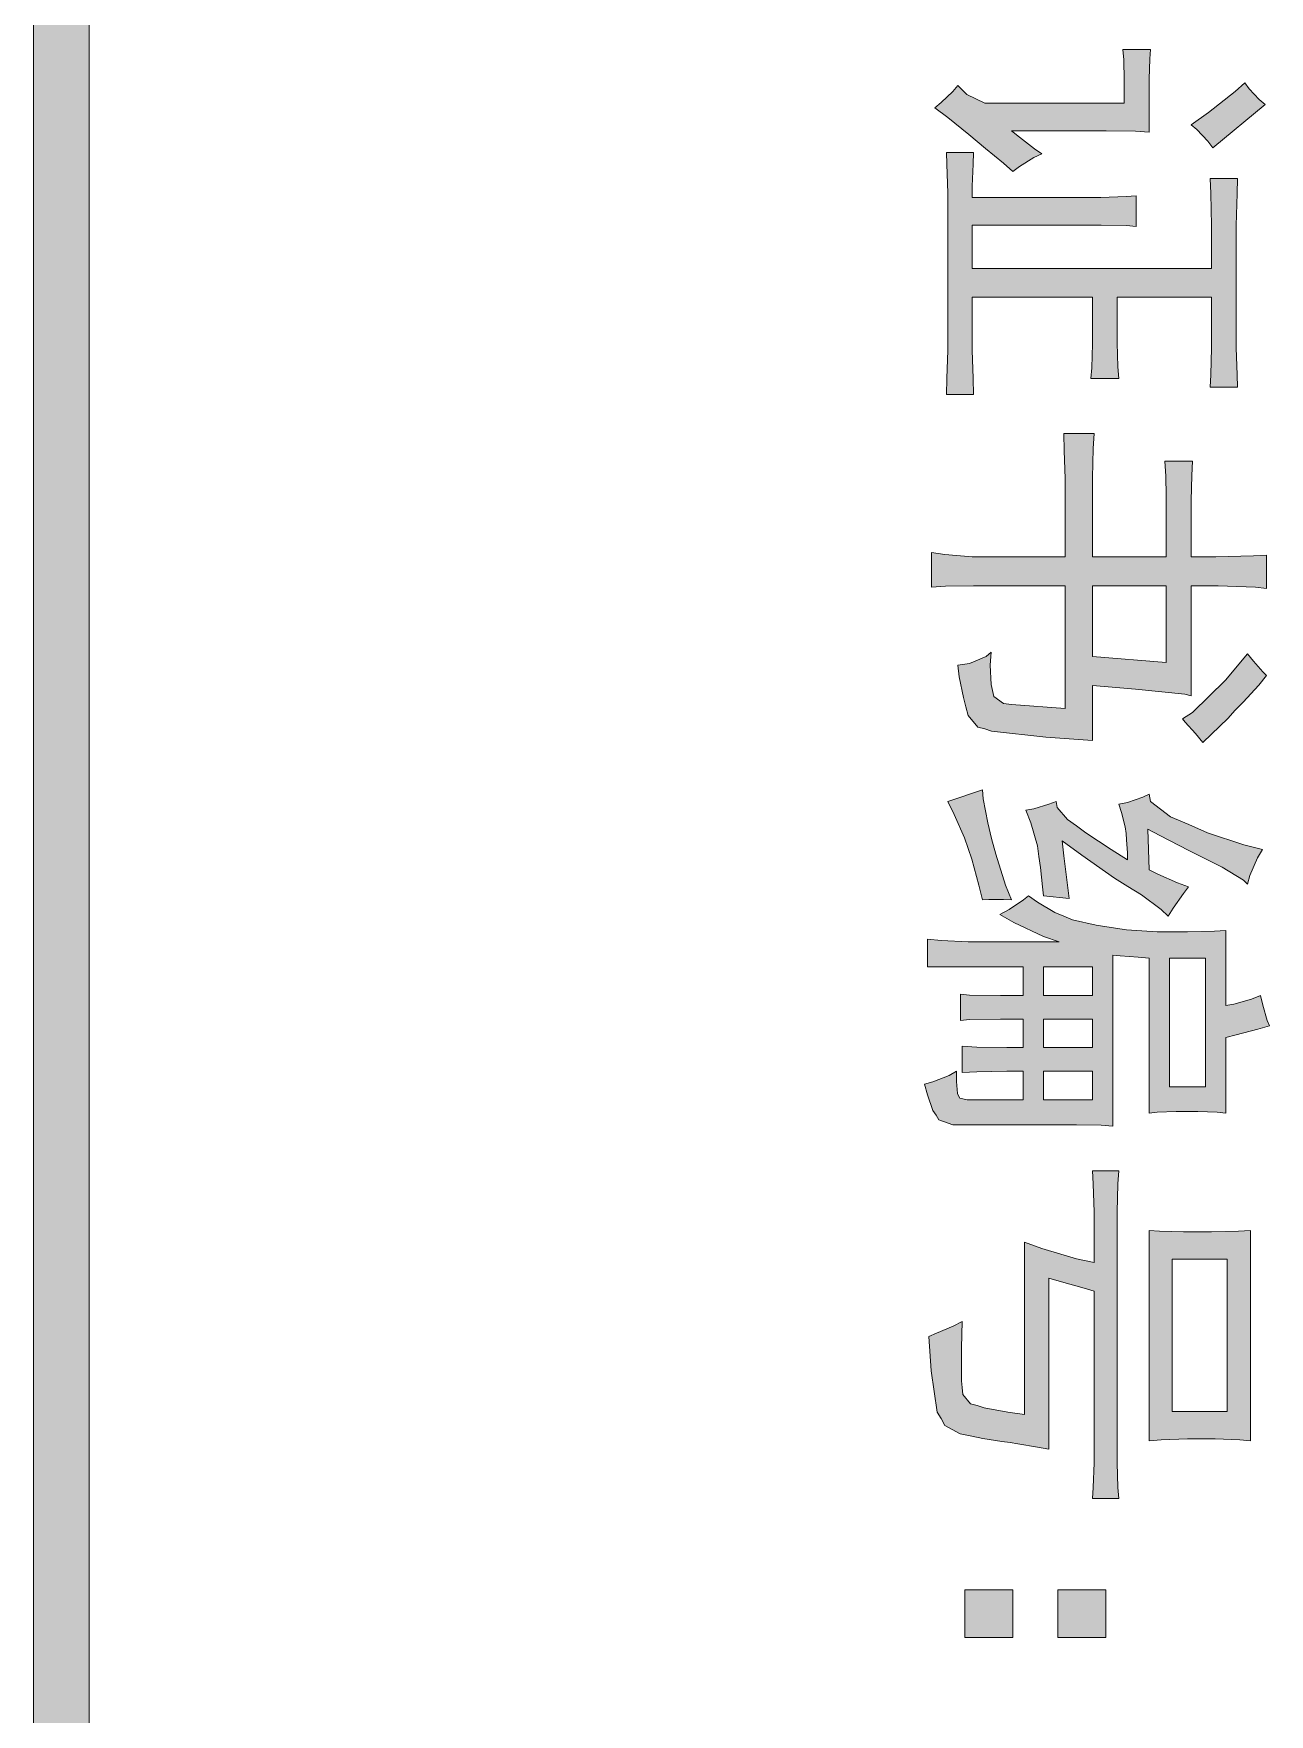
# Model space of a CAD drawing. Header units: millimetres. Extents: x 117 to 78452272, y 10 to 169749766.
# Drawn here: x 78440121 to 78441273, y 169652331 to 169653899 of the extents above; entities that cross this region are included whole.
import ezdxf

# ---------------------------------------------------------------- set-up
doc = ezdxf.new("R2010")
doc.units = ezdxf.units.MM

msp = doc.modelspace()

# ---------------------------------------------------------------- hatches: boundary and pattern name
h = msp.add_hatch(color=0)
h.dxf.hatch_style = 2
h.paths.add_polyline_path([(78440172.786, 169649677.669), (78440121.076, 169649677.669), (78440121.076, 169655684.228), (78440172.786, 169655684.228)])
h = msp.add_hatch(color=0)
h.dxf.hatch_style = 2
h.paths.add_polyline_path([(78440982.911, 169653850.243), (78440991.099, 169653842.056), (78441007.904, 169653833.869), (78441016.523, 169653833.869), (78441138.041, 169653833.869), (78441138.041, 169653845.934), (78441138.041, 169653855.415), (78441137.61, 169653874.375), (78441136.749, 169653883.855), (78441162.604, 169653883.855), (78441161.742, 169653875.237), (78441161.311, 169653856.276), (78441161.311, 169653845.934), (78441161.311, 169653806.721), (78441148.383, 169653807.583), (78441121.236, 169653808.014), (78441107.015, 169653808.014), (78441032.898, 169653808.014), (78441040.223, 169653801.981), (78441054.443, 169653791.208), (78441061.338, 169653786.468), (78441053.582, 169653783.02), (78441040.223, 169653774.833), (78441034.19, 169653770.093), (78441025.572, 169653777.849), (78441008.766, 169653791.639), (78441001.01, 169653798.102), (78440993.253, 169653804.566), (78440973.431, 169653820.51), (78440961.365, 169653829.559), (78440967.398, 169653834.3), (78440978.171, 169653844.642)])
h = msp.add_hatch(color=0)
h.dxf.hatch_style = 2
h.paths.add_polyline_path([(78441200.524, 169653813.615), (78441216.468, 169653825.25), (78441241.462, 169653844.642), (78441250.511, 169653852.829), (78441254.389, 169653847.227), (78441263.869, 169653837.316), (78441269.471, 169653832.576), (78441220.778, 169653792.07), (78441216.037, 169653798.533), (78441205.695, 169653809.306)])
h = msp.add_hatch(color=0)
h.dxf.hatch_style = 2
h.paths.add_polyline_path([(78441242.323, 169653618.841), (78441242.323, 169653605.482), (78441243.185, 169653580.489), (78441243.616, 169653568.854), (78441218.192, 169653568.854), (78441218.623, 169653580.489), (78441219.485, 169653605.482), (78441219.485, 169653618.841), (78441219.485, 169653652.883), (78441131.578, 169653652.883), (78441131.578, 169653621.426), (78441131.578, 169653610.222), (78441132.009, 169653587.815), (78441132.87, 169653577.042), (78441107.015, 169653577.042), (78441107.877, 169653586.953), (78441108.308, 169653609.361), (78441108.308, 169653621.426), (78441108.308, 169653652.883), (78440996.27, 169653652.883), (78440996.27, 169653614.963), (78440996.27, 169653603.328), (78440997.131, 169653577.042), (78440997.562, 169653561.96), (78440972.138, 169653561.96), (78440972.569, 169653577.042), (78440973.431, 169653603.328), (78440973.431, 169653614.963), (78440973.431, 169653733.896), (78440973.431, 169653749.84), (78440972.569, 169653776.987), (78440972.138, 169653787.761), (78440997.562, 169653787.761), (78440997.131, 169653776.987), (78440996.27, 169653756.303), (78440996.27, 169653745.961), (78441101.844, 169653745.961), (78441116.065, 169653745.961), (78441139.765, 169653746.823), (78441149.245, 169653747.254), (78441149.245, 169653718.814), (78441140.196, 169653719.676), (78441116.496, 169653720.106), (78441101.844, 169653720.106), (78440996.27, 169653720.106), (78440996.27, 169653679.6), (78441219.485, 169653679.6), (78441219.485, 169653704.162), (78441219.485, 169653719.676), (78441218.623, 169653749.409), (78441218.192, 169653763.629), (78441243.616, 169653763.629), (78441243.185, 169653749.409), (78441242.323, 169653719.676), (78441242.323, 169653704.162)])
h = msp.add_hatch(color=0)
h.paths.add_polyline_path([(78441200.524, 169653410.708), (78441223.363, 169653410.708), (78441258.698, 169653411.57), (78441270.764, 169653412), (78441270.764, 169653380.974), (78441260.422, 169653382.267), (78441225.518, 169653383.56), (78441200.524, 169653383.56), (78441200.524, 169653281.002), (78441194.492, 169653282.294), (78441148.383, 169653287.034), (78441108.308, 169653290.482), (78441108.308, 169653239.202), (78441064.785, 169653242.219), (78441014.368, 169653247.821), (78441007.904, 169653249.975), (78441001.441, 169653251.699), (78440992.391, 169653262.472), (78440990.237, 169653270.659), (78440988.082, 169653279.278), (78440984.204, 169653298.669), (78440982.911, 169653309.442), (78440993.684, 169653311.166), (78441009.197, 169653317.629), (78441013.937, 169653321.508), (78441013.075, 169653309.442), (78441013.937, 169653291.344), (78441015.23, 169653285.742), (78441016.523, 169653280.14), (78441025.572, 169653273.676), (78441032.898, 169653272.814), (78441082.884, 169653268.936), (78441082.884, 169653383.56), (78441011.352, 169653383.56), (78440997.562, 169653383.56), (78440971.276, 169653383.129), (78440958.349, 169653382.267), (78440958.349, 169653414.586), (78440970.845, 169653412.862), (78440996.27, 169653410.708), (78441009.628, 169653410.708), (78441082.884, 169653410.708), (78441082.884, 169653474.052), (78441082.884, 169653483.533), (78441082.022, 169653509.388), (78441081.591, 169653525.763), (78441110.032, 169653525.763), (78441109.17, 169653511.542), (78441108.308, 169653484.395), (78441108.308, 169653471.467), (78441108.308, 169653410.708), (78441177.255, 169653410.708), (78441177.255, 169653463.28), (78441177.255, 169653467.589), (78441176.824, 169653485.687), (78441175.962, 169653499.908), (78441201.817, 169653499.908), (78441200.955, 169653486.549), (78441200.524, 169653463.28), (78441200.524, 169653453.799)])
h.paths.add_polyline_path([(78441108.308, 169653317.629), (78441177.255, 169653312.028), (78441177.255, 169653383.56), (78441108.308, 169653383.56)])
h = msp.add_hatch(color=0)
h.dxf.hatch_style = 2
h.paths.add_polyline_path([(78441270.764, 169653299.962), (78441263.438, 169653290.913), (78441248.787, 169653274.969), (78441241.462, 169653267.643), (78441234.567, 169653259.887), (78441219.485, 169653245.235), (78441211.297, 169653237.479), (78441204.403, 169653245.666), (78441194.923, 169653256.439), (78441192.337, 169653259.456), (78441201.817, 169653265.488), (78441232.412, 169653295.653), (78441253.096, 169653320.215), (78441258.698, 169653313.32), (78441267.317, 169653303.409)])
h = msp.add_hatch(color=0)
h.dxf.hatch_style = 2
h.paths.add_polyline_path([(78441032.898, 169653090.536), (78441025.572, 169653090.967), (78441011.783, 169653090.967), (78441005.75, 169653090.536), (78441002.302, 169653104.325), (78440995.839, 169653128.457), (78440992.391, 169653138.368), (78440988.944, 169653148.279), (78440979.464, 169653170.256), (78440973.431, 169653182.321), (78441005.75, 169653193.094), (78441006.612, 169653184.907), (78441010.921, 169653162.499), (78441014.368, 169653147.848), (78441018.246, 169653133.197), (78441027.296, 169653104.325)])
h = msp.add_hatch(color=0)
h.dxf.hatch_style = 2
h.paths.add_polyline_path([(78441253.096, 169653105.187), (78441249.218, 169653109.065), (78441229.396, 169653121.131), (78441213.883, 169653128.888), (78441198.37, 169653136.644), (78441171.222, 169653150.433), (78441160.018, 169653156.466), (78441161.311, 169653118.546), (78441169.498, 169653114.667), (78441187.597, 169653106.48), (78441197.939, 169653102.602), (78441193.199, 169653096.569), (78441183.719, 169653082.779), (78441178.979, 169653075.454), (78441172.515, 169653081.487), (78441153.985, 169653095.276), (78441141.489, 169653103.033), (78441128.992, 169653110.789), (78441098.397, 169653132.335), (78441080.298, 169653145.693), (78441081.591, 169653131.473), (78441085.039, 169653104.325), (78441086.762, 169653091.829), (78441062.631, 169653094.414), (78441061.769, 169653102.602), (78441060.045, 169653120.7), (78441058.322, 169653131.042), (78441057.029, 169653140.953), (78441050.996, 169653162.499), (78441046.256, 169653174.134), (78441053.582, 169653175.427), (78441067.802, 169653179.736), (78441074.697, 169653182.321), (78441075.558, 169653176.719), (78441085.039, 169653165.516), (78441093.657, 169653159.483), (78441102.275, 169653153.019), (78441125.976, 169653137.506), (78441141.058, 169653128.026), (78441141.058, 169653134.489), (78441140.196, 169653146.555), (78441139.765, 169653152.588), (78441138.903, 169653158.621), (78441135.456, 169653171.979), (78441132.87, 169653179.736), (78441141.058, 169653181.46), (78441155.278, 169653186.2), (78441161.311, 169653189.216), (78441162.604, 169653182.321), (78441181.133, 169653168.101), (78441198.37, 169653160.776), (78441215.607, 169653153.019), (78441249.649, 169653141.815), (78441266.886, 169653137.506), (78441262.146, 169653129.749), (78441255.251, 169653113.375)])
h = msp.add_hatch(color=0)
h.paths.add_polyline_path([(78441273.349, 169652972.896), (78441262.577, 169652969.879), (78441242.323, 169652964.708), (78441232.843, 169652962.123), (78441232.843, 169652891.452), (78441224.656, 169652892.314), (78441206.557, 169652893.176), (78441196.215, 169652893.176), (78441186.304, 169652893.176), (78441168.637, 169652892.314), (78441161.311, 169652891.452), (78441161.311, 169653036.24), (78441150.969, 169653037.102), (78441134.163, 169653038.395), (78441127.269, 169653038.826), (78441127.269, 169652879.386), (78441116.496, 169652880.248), (78441093.657, 169652880.679), (78441081.591, 169652880.679), (78440988.082, 169652880.679), (78440978.171, 169652880.679), (78440965.243, 169652885.419), (78440962.658, 169652889.728), (78440959.642, 169652894.038), (78440954.471, 169652908.689), (78440951.885, 169652918.6), (78440959.642, 169652920.755), (78440974.724, 169652926.787), (78440981.618, 169652930.666), (78440981.618, 169652921.185), (78440982.48, 169652909.982), (78440983.342, 169652907.827), (78440984.635, 169652905.672), (78440991.53, 169652903.949), (78440997.562, 169652903.949), (78441043.671, 169652903.949), (78441043.671, 169652930.666), (78441028.588, 169652930.666), (78441000.579, 169652930.235), (78440986.789, 169652929.373), (78440986.789, 169652953.935), (78441000.579, 169652953.073), (78441028.588, 169652952.642), (78441043.671, 169652952.642), (78441043.671, 169652979.359), (78441022.556, 169652979.359), (78440993.684, 169652978.928), (78440985.497, 169652978.066), (78440985.497, 169653002.629), (78440993.684, 169653001.767), (78441022.556, 169653001.336), (78441043.671, 169653001.336), (78441043.671, 169653028.053), (78440954.471, 169653028.053), (78440954.471, 169653053.908), (78440967.398, 169653052.615), (78440992.391, 169653051.322), (78441004.457, 169653051.322), (78441077.282, 169653051.322), (78441062.631, 169653056.494), (78441035.052, 169653069.421), (78441022.125, 169653076.747), (78441030.743, 169653081.487), (78441044.101, 169653090.536), (78441048.841, 169653094.414), (78441057.029, 169653088.381), (78441073.404, 169653078.901), (78441081.591, 169653075.454), (78441089.779, 169653072.007), (78441111.755, 169653066.835), (78441125.976, 169653064.681), (78441140.196, 169653062.526), (78441168.637, 169653060.803), (78441182.857, 169653060.803), (78441197.077, 169653060.803), (78441222.07, 169653061.234), (78441232.843, 169653062.095), (78441232.843, 169652991.856), (78441240.169, 169652993.149), (78441256.544, 169652997.889), (78441265.162, 169653001.336), (78441267.317, 169652992.287), (78441271.195, 169652978.066)])
h.paths.add_polyline_path([(78441180.271, 169652916.014), (78441213.883, 169652916.014), (78441213.883, 169653036.24), (78441180.271, 169653036.24)])
h.paths.add_polyline_path([(78441062.631, 169652952.642), (78441108.308, 169652952.642), (78441108.308, 169652979.359), (78441062.631, 169652979.359)])
h.paths.add_polyline_path([(78441062.631, 169652903.949), (78441108.308, 169652903.949), (78441108.308, 169652930.666), (78441062.631, 169652930.666)])
h.paths.add_polyline_path([(78441062.631, 169653001.336), (78441108.308, 169653001.336), (78441108.308, 169653028.053), (78441062.631, 169653028.053)])
h = msp.add_hatch(color=0)
h.dxf.hatch_style = 2
h.paths.add_polyline_path([(78441131.578, 169652578.175), (78441131.578, 169652565.248), (78441132.009, 169652542.409), (78441132.87, 169652532.067), (78441108.308, 169652532.067), (78441109.17, 169652542.409), (78441110.032, 169652565.248), (78441110.032, 169652578.175), (78441110.032, 169652725.549), (78441100.552, 169652728.134), (78441079.437, 169652734.167), (78441067.802, 169652737.615), (78441067.802, 169652578.175), (78441057.029, 169652579.899), (78441038.93, 169652582.915), (78441031.605, 169652584.208), (78441023.848, 169652585.07), (78441006.181, 169652588.086), (78440995.839, 169652590.241), (78440985.066, 169652592.395), (78440970.845, 169652600.152), (78440967.398, 169652606.616), (78440963.52, 169652612.649), (78440957.918, 169652651), (78440955.763, 169652683.319), (78440963.089, 169652686.335), (78440978.602, 169652692.799), (78440986.789, 169652697.108), (78440986.358, 169652672.546), (78440986.358, 169652641.951), (78440986.789, 169652635.487), (78440987.651, 169652629.023), (78440994.546, 169652620.405), (78441001.01, 169652618.681), (78441007.473, 169652616.527), (78441029.45, 169652612.649), (78441044.963, 169652610.494), (78441044.963, 169652771.226), (78441061.338, 169652765.193), (78441093.657, 169652755.713), (78441110.032, 169652752.266), (78441110.032, 169652785.016), (78441110.032, 169652799.236), (78441109.17, 169652825.522), (78441108.308, 169652837.587), (78441132.87, 169652837.587), (78441132.009, 169652825.522), (78441131.578, 169652799.236), (78441131.578, 169652785.016)])
h = msp.add_hatch(color=0)
h.paths.add_polyline_path([(78441255.682, 169652585.932), (78441245.771, 169652586.793), (78441222.932, 169652587.655), (78441210.005, 169652587.655), (78441197.077, 169652587.655), (78441172.515, 169652586.793), (78441161.311, 169652585.932), (78441161.311, 169652781.999), (78441170.791, 169652781.568), (78441193.199, 169652780.706), (78441205.695, 169652780.706), (78441219.485, 169652780.706), (78441244.478, 169652781.568), (78441255.682, 169652781.999)])
h.paths.add_polyline_path([(78441182.857, 169652613.079), (78441234.136, 169652613.079), (78441234.136, 169652755.282), (78441182.857, 169652755.282)])
h = msp.add_hatch(color=0)
h.dxf.hatch_style = 2
h.paths.add_polyline_path([(78441034.19, 169652446.745), (78441034.19, 169652402.361), (78440989.375, 169652402.361), (78440989.375, 169652446.745)])
h = msp.add_hatch(color=0)
h.dxf.hatch_style = 2
h.paths.add_polyline_path([(78441120.805, 169652446.745), (78441120.805, 169652402.361), (78441075.989, 169652402.361), (78441075.989, 169652446.745)])

# ---------------------------------------------------------------- linework, layer by layer
at = {"color": 0, "lineweight": 0}
for points in [[(78440172.786, 169649677.669), (78440121.076, 169649677.669), (78440121.076, 169655684.228), (78440172.786, 169655684.228)], [(78440982.911, 169653850.243), (78440991.099, 169653842.056), (78441007.904, 169653833.869), (78441016.523, 169653833.869), (78441138.041, 169653833.869), (78441138.041, 169653845.934), (78441138.041, 169653855.415), (78441137.61, 169653874.375), (78441136.749, 169653883.855), (78441162.604, 169653883.855), (78441161.742, 169653875.237), (78441161.311, 169653856.276), (78441161.311, 169653845.934), (78441161.311, 169653806.721), (78441148.383, 169653807.583), (78441121.236, 169653808.014), (78441107.015, 169653808.014), (78441032.898, 169653808.014), (78441040.223, 169653801.981), (78441054.443, 169653791.208), (78441061.338, 169653786.468), (78441053.582, 169653783.02), (78441040.223, 169653774.833), (78441034.19, 169653770.093), (78441025.572, 169653777.849), (78441008.766, 169653791.639), (78441001.01, 169653798.102), (78440993.253, 169653804.566), (78440973.431, 169653820.51), (78440961.365, 169653829.559), (78440967.398, 169653834.3), (78440978.171, 169653844.642)], [(78441200.524, 169653813.615), (78441216.468, 169653825.25), (78441241.462, 169653844.642), (78441250.511, 169653852.829), (78441254.389, 169653847.227), (78441263.869, 169653837.316), (78441269.471, 169653832.576), (78441220.778, 169653792.07), (78441216.037, 169653798.533), (78441205.695, 169653809.306)], [(78441242.323, 169653618.841), (78441242.323, 169653605.482), (78441243.185, 169653580.489), (78441243.616, 169653568.854), (78441218.192, 169653568.854), (78441218.623, 169653580.489), (78441219.485, 169653605.482), (78441219.485, 169653618.841), (78441219.485, 169653652.883), (78441131.578, 169653652.883), (78441131.578, 169653621.426), (78441131.578, 169653610.222), (78441132.009, 169653587.815), (78441132.87, 169653577.042), (78441107.015, 169653577.042), (78441107.877, 169653586.953), (78441108.308, 169653609.361), (78441108.308, 169653621.426), (78441108.308, 169653652.883), (78440996.27, 169653652.883), (78440996.27, 169653614.963), (78440996.27, 169653603.328), (78440997.131, 169653577.042), (78440997.562, 169653561.96), (78440972.138, 169653561.96), (78440972.569, 169653577.042), (78440973.431, 169653603.328), (78440973.431, 169653614.963), (78440973.431, 169653733.896), (78440973.431, 169653749.84), (78440972.569, 169653776.987), (78440972.138, 169653787.761), (78440997.562, 169653787.761), (78440997.131, 169653776.987), (78440996.27, 169653756.303), (78440996.27, 169653745.961), (78441101.844, 169653745.961), (78441116.065, 169653745.961), (78441139.765, 169653746.823), (78441149.245, 169653747.254), (78441149.245, 169653718.814), (78441140.196, 169653719.676), (78441116.496, 169653720.106), (78441101.844, 169653720.106), (78440996.27, 169653720.106), (78440996.27, 169653679.6), (78441219.485, 169653679.6), (78441219.485, 169653704.162), (78441219.485, 169653719.676), (78441218.623, 169653749.409), (78441218.192, 169653763.629), (78441243.616, 169653763.629), (78441243.185, 169653749.409), (78441242.323, 169653719.676), (78441242.323, 169653704.162)], [(78441200.524, 169653410.708), (78441223.363, 169653410.708), (78441258.698, 169653411.57), (78441270.764, 169653412), (78441270.764, 169653380.974), (78441260.422, 169653382.267), (78441225.518, 169653383.56), (78441200.524, 169653383.56), (78441200.524, 169653281.002), (78441194.492, 169653282.294), (78441148.383, 169653287.034), (78441108.308, 169653290.482), (78441108.308, 169653239.202), (78441064.785, 169653242.219), (78441014.368, 169653247.821), (78441007.904, 169653249.975), (78441001.441, 169653251.699), (78440992.391, 169653262.472), (78440990.237, 169653270.659), (78440988.082, 169653279.278), (78440984.204, 169653298.669), (78440982.911, 169653309.442), (78440993.684, 169653311.166), (78441009.197, 169653317.629), (78441013.937, 169653321.508), (78441013.075, 169653309.442), (78441013.937, 169653291.344), (78441015.23, 169653285.742), (78441016.523, 169653280.14), (78441025.572, 169653273.676), (78441032.898, 169653272.814), (78441082.884, 169653268.936), (78441082.884, 169653383.56), (78441011.352, 169653383.56), (78440997.562, 169653383.56), (78440971.276, 169653383.129), (78440958.349, 169653382.267), (78440958.349, 169653414.586), (78440970.845, 169653412.862), (78440996.27, 169653410.708), (78441009.628, 169653410.708), (78441082.884, 169653410.708), (78441082.884, 169653474.052), (78441082.884, 169653483.533), (78441082.022, 169653509.388), (78441081.591, 169653525.763), (78441110.032, 169653525.763), (78441109.17, 169653511.542), (78441108.308, 169653484.395), (78441108.308, 169653471.467), (78441108.308, 169653410.708), (78441177.255, 169653410.708), (78441177.255, 169653463.28), (78441177.255, 169653467.589), (78441176.824, 169653485.687), (78441175.962, 169653499.908), (78441201.817, 169653499.908), (78441200.955, 169653486.549), (78441200.524, 169653463.28), (78441200.524, 169653453.799)], [(78441108.308, 169653317.629), (78441177.255, 169653312.028), (78441177.255, 169653383.56), (78441108.308, 169653383.56)], [(78441270.764, 169653299.962), (78441263.438, 169653290.913), (78441248.787, 169653274.969), (78441241.462, 169653267.643), (78441234.567, 169653259.887), (78441219.485, 169653245.235), (78441211.297, 169653237.479), (78441204.403, 169653245.666), (78441194.923, 169653256.439), (78441192.337, 169653259.456), (78441201.817, 169653265.488), (78441232.412, 169653295.653), (78441253.096, 169653320.215), (78441258.698, 169653313.32), (78441267.317, 169653303.409)], [(78441032.898, 169653090.536), (78441025.572, 169653090.967), (78441011.783, 169653090.967), (78441005.75, 169653090.536), (78441002.302, 169653104.325), (78440995.839, 169653128.457), (78440992.391, 169653138.368), (78440988.944, 169653148.279), (78440979.464, 169653170.256), (78440973.431, 169653182.321), (78441005.75, 169653193.094), (78441006.612, 169653184.907), (78441010.921, 169653162.499), (78441014.368, 169653147.848), (78441018.246, 169653133.197), (78441027.296, 169653104.325)], [(78441253.096, 169653105.187), (78441249.218, 169653109.065), (78441229.396, 169653121.131), (78441213.883, 169653128.888), (78441198.37, 169653136.644), (78441171.222, 169653150.433), (78441160.018, 169653156.466), (78441161.311, 169653118.546), (78441169.498, 169653114.667), (78441187.597, 169653106.48), (78441197.939, 169653102.602), (78441193.199, 169653096.569), (78441183.719, 169653082.779), (78441178.979, 169653075.454), (78441172.515, 169653081.487), (78441153.985, 169653095.276), (78441141.489, 169653103.033), (78441128.992, 169653110.789), (78441098.397, 169653132.335), (78441080.298, 169653145.693), (78441081.591, 169653131.473), (78441085.039, 169653104.325), (78441086.762, 169653091.829), (78441062.631, 169653094.414), (78441061.769, 169653102.602), (78441060.045, 169653120.7), (78441058.322, 169653131.042), (78441057.029, 169653140.953), (78441050.996, 169653162.499), (78441046.256, 169653174.134), (78441053.582, 169653175.427), (78441067.802, 169653179.736), (78441074.697, 169653182.321), (78441075.558, 169653176.719), (78441085.039, 169653165.516), (78441093.657, 169653159.483), (78441102.275, 169653153.019), (78441125.976, 169653137.506), (78441141.058, 169653128.026), (78441141.058, 169653134.489), (78441140.196, 169653146.555), (78441139.765, 169653152.588), (78441138.903, 169653158.621), (78441135.456, 169653171.979), (78441132.87, 169653179.736), (78441141.058, 169653181.46), (78441155.278, 169653186.2), (78441161.311, 169653189.216), (78441162.604, 169653182.321), (78441181.133, 169653168.101), (78441198.37, 169653160.776), (78441215.607, 169653153.019), (78441249.649, 169653141.815), (78441266.886, 169653137.506), (78441262.146, 169653129.749), (78441255.251, 169653113.375)], [(78441273.349, 169652972.896), (78441262.577, 169652969.879), (78441242.323, 169652964.708), (78441232.843, 169652962.123), (78441232.843, 169652891.452), (78441224.656, 169652892.314), (78441206.557, 169652893.176), (78441196.215, 169652893.176), (78441186.304, 169652893.176), (78441168.637, 169652892.314), (78441161.311, 169652891.452), (78441161.311, 169653036.24), (78441150.969, 169653037.102), (78441134.163, 169653038.395), (78441127.269, 169653038.826), (78441127.269, 169652879.386), (78441116.496, 169652880.248), (78441093.657, 169652880.679), (78441081.591, 169652880.679), (78440988.082, 169652880.679), (78440978.171, 169652880.679), (78440965.243, 169652885.419), (78440962.658, 169652889.728), (78440959.642, 169652894.038), (78440954.471, 169652908.689), (78440951.885, 169652918.6), (78440959.642, 169652920.755), (78440974.724, 169652926.787), (78440981.618, 169652930.666), (78440981.618, 169652921.185), (78440982.48, 169652909.982), (78440983.342, 169652907.827), (78440984.635, 169652905.672), (78440991.53, 169652903.949), (78440997.562, 169652903.949), (78441043.671, 169652903.949), (78441043.671, 169652930.666), (78441028.588, 169652930.666), (78441000.579, 169652930.235), (78440986.789, 169652929.373), (78440986.789, 169652953.935), (78441000.579, 169652953.073), (78441028.588, 169652952.642), (78441043.671, 169652952.642), (78441043.671, 169652979.359), (78441022.556, 169652979.359), (78440993.684, 169652978.928), (78440985.497, 169652978.066), (78440985.497, 169653002.629), (78440993.684, 169653001.767), (78441022.556, 169653001.336), (78441043.671, 169653001.336), (78441043.671, 169653028.053), (78440954.471, 169653028.053), (78440954.471, 169653053.908), (78440967.398, 169653052.615), (78440992.391, 169653051.322), (78441004.457, 169653051.322), (78441077.282, 169653051.322), (78441062.631, 169653056.494), (78441035.052, 169653069.421), (78441022.125, 169653076.747), (78441030.743, 169653081.487), (78441044.101, 169653090.536), (78441048.841, 169653094.414), (78441057.029, 169653088.381), (78441073.404, 169653078.901), (78441081.591, 169653075.454), (78441089.779, 169653072.007), (78441111.755, 169653066.835), (78441125.976, 169653064.681), (78441140.196, 169653062.526), (78441168.637, 169653060.803), (78441182.857, 169653060.803), (78441197.077, 169653060.803), (78441222.07, 169653061.234), (78441232.843, 169653062.095), (78441232.843, 169652991.856), (78441240.169, 169652993.149), (78441256.544, 169652997.889), (78441265.162, 169653001.336), (78441267.317, 169652992.287), (78441271.195, 169652978.066)], [(78441062.631, 169653001.336), (78441108.308, 169653001.336), (78441108.308, 169653028.053), (78441062.631, 169653028.053)], [(78441180.271, 169652916.014), (78441213.883, 169652916.014), (78441213.883, 169653036.24), (78441180.271, 169653036.24)], [(78441062.631, 169652952.642), (78441108.308, 169652952.642), (78441108.308, 169652979.359), (78441062.631, 169652979.359)], [(78441062.631, 169652903.949), (78441108.308, 169652903.949), (78441108.308, 169652930.666), (78441062.631, 169652930.666)], [(78441131.578, 169652578.175), (78441131.578, 169652565.248), (78441132.009, 169652542.409), (78441132.87, 169652532.067), (78441108.308, 169652532.067), (78441109.17, 169652542.409), (78441110.032, 169652565.248), (78441110.032, 169652578.175), (78441110.032, 169652725.549), (78441100.552, 169652728.134), (78441079.437, 169652734.167), (78441067.802, 169652737.615), (78441067.802, 169652578.175), (78441057.029, 169652579.899), (78441038.93, 169652582.915), (78441031.605, 169652584.208), (78441023.848, 169652585.07), (78441006.181, 169652588.086), (78440995.839, 169652590.241), (78440985.066, 169652592.395), (78440970.845, 169652600.152), (78440967.398, 169652606.616), (78440963.52, 169652612.649), (78440957.918, 169652651), (78440955.763, 169652683.319), (78440963.089, 169652686.335), (78440978.602, 169652692.799), (78440986.789, 169652697.108), (78440986.358, 169652672.546), (78440986.358, 169652641.951), (78440986.789, 169652635.487), (78440987.651, 169652629.023), (78440994.546, 169652620.405), (78441001.01, 169652618.681), (78441007.473, 169652616.527), (78441029.45, 169652612.649), (78441044.963, 169652610.494), (78441044.963, 169652771.226), (78441061.338, 169652765.193), (78441093.657, 169652755.713), (78441110.032, 169652752.266), (78441110.032, 169652785.016), (78441110.032, 169652799.236), (78441109.17, 169652825.522), (78441108.308, 169652837.587), (78441132.87, 169652837.587), (78441132.009, 169652825.522), (78441131.578, 169652799.236), (78441131.578, 169652785.016)], [(78441255.682, 169652585.932), (78441245.771, 169652586.793), (78441222.932, 169652587.655), (78441210.005, 169652587.655), (78441197.077, 169652587.655), (78441172.515, 169652586.793), (78441161.311, 169652585.932), (78441161.311, 169652781.999), (78441170.791, 169652781.568), (78441193.199, 169652780.706), (78441205.695, 169652780.706), (78441219.485, 169652780.706), (78441244.478, 169652781.568), (78441255.682, 169652781.999)], [(78441182.857, 169652613.079), (78441234.136, 169652613.079), (78441234.136, 169652755.282), (78441182.857, 169652755.282)], [(78441034.19, 169652446.745), (78441034.19, 169652402.361), (78440989.375, 169652402.361), (78440989.375, 169652446.745)], [(78441120.805, 169652446.745), (78441120.805, 169652402.361), (78441075.989, 169652402.361), (78441075.989, 169652446.745)]]:
    msp.add_lwpolyline(points, close=True, dxfattribs=at)

doc.saveas('drawing.dxf')
